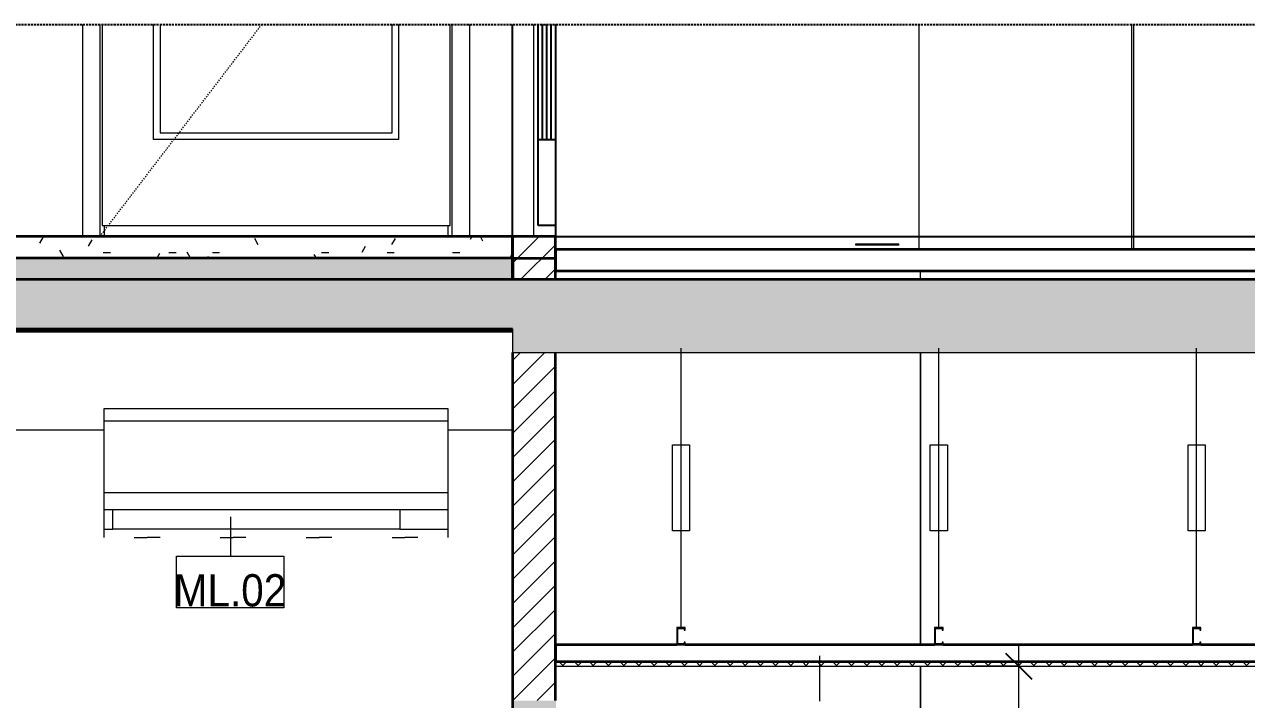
# Model space of a CAD drawing. Header units: millimetres. Extents: x 42054 to 236235, y 253 to 78637.
# Drawn here: x 100322 to 103166, y 4523 to 6093 of the extents above; entities that cross this region are included whole.
import ezdxf

# ---------------------------------------------------------------- set-up
doc = ezdxf.new("R2010")
doc.units = ezdxf.units.MM
for name, pattern in [('Centre', [31.75, 6.35, -4.7625, 15.875, -4.7625]), ('Dash', [6, 3, -3]), ('Hidden', [7.14375, 4.7625, -2.38125]), ('IMPORT-CENTER _2_', [40.64, 25.4, -5.08, 5.08, -5.08])]:
    doc.linetypes.add(name, pattern=pattern)
for name, color, linetype, lineweight in [('0-5', 130, 'Continuous', 5), ('A-ANNO-DIMS', 211, 'Continuous', 9), ('A-ANNO-DIMS-50', 211, 'Continuous', 9), ('A-CLNG-1', 250, 'Continuous', 35), ('A-CLNG-FNSH-1', 7, 'Continuous', 18), ('A-CLNG-IDEN', 151, 'Continuous', 9), ('A-CLNG-PATT-4', 9, 'Continuous', 18), ('A-DETL-GENF', 92, 'Continuous', 18), ('A-DETL-GENF-4', 92, 'Hidden', 25), ('A-DETL-GENF-5', 9, 'Continuous', 18), ('A-DETL-GENF-HDLN-1', 7, 'Dash', 18), ('A-DETL-MEDM', 33, 'Continuous', 35), ('A-DETL-THIN', 151, 'Continuous', 18), ('A-DOOR', 31, 'Continuous', 18), ('A-DOOR-1', 7, 'Continuous', 18), ('A-DOOR-3', 10, 'Continuous', 25), ('A-FLOR-FNSH-1', 250, 'Continuous', 35), ('A-FLOR-LEVL-2', 51, 'Centre', 9), ('A-FLOR-PATT-1', 253, 'Continuous', 18), ('A-FLOR-PATT-3', 67, 'Continuous', 18), ('A-GLAZ-CURT', 52, 'Continuous', 18), ('A-GLAZ-CURT-2', 7, 'Continuous', 18), ('A-WALL', 113, 'Continuous', 18), ('A-WALL-2', 250, 'Continuous', 35), ('A-WALL-3', 7, 'Continuous', 18), ('A-WALL-PATT-1', 9, 'Continuous', 18), ('G-IMPT', 8, 'Continuous', 18), ('G-IMPT-5', 8, 'IMPORT-CENTER _2_', 18), ('M-EQPM', 50, 'Continuous', 18), ('M-EQPM-1', 7, 'Continuous', 18), ('M-EQPM-3', 50, 'Continuous', 25), ('M-EQPM-IDEN', 50, 'Continuous', 9), ('S-BEAM-1', 7, 'Continuous', 18)]:
    doc.layers.add(name, color=color, linetype=linetype, lineweight=lineweight)
doc.styles.add('Arial_2', font='arial.ttf', dxfattribs={"width": 0.9, "height": 75})
doc.styles.add('UTM Avo', font='', dxfattribs={"width": 0.9, "height": 125})
doc.styles.get('UTM Avo').set_extended_font_data('UTM Avo')
doc.dimstyles.new('1_Dim_chi_tiet_2_5', dxfattribs={"dimscale": 304.8, "dimtxt": 124.912619, "dimasz": 0.19685, "dimexe": 0.164042, "dimexo": 0.0625, "dimgap": 0.016404, "dimtad": 1, "dimdec": 0, "dimrnd": 5, "dimzin": 0, "dimdsep": 46, "dimtxsty": 'UTM Avo', "dimblk1": 'OBLIQUE', "dimblk2": 'OBLIQUE', "dimsah": 1, "dimcen": 0.09, "dimdle": 0.164042, "dimazin": 0, "dimtfac": 1, "dimtdec": 4, "dimtix": 1, "dimtmove": 0, "dimatfit": 3, "dimfxl": 0.328084, "dimfxlon": 1, "dimtvp": 1, "dimtolj": 1, "dimtzin": 0, "dimarcsym": 2})
pattern_1 = [(50, (-63782, 15773.77), (364.368, -31.878), [38.1, -419.1]), (355, (-63782, 15773.77), (-70.486, 382.113), [30.48, -335.28]), (100.451, (-63751.62, 15771.12), (293.885, 350.233), [32.38, -356.18]), (46.184, (-63782, 15875.38), (542.158, -84.086), [57.15, -628.65]), (96.636, (-63736.8, 15868.37), (474.805, 494.855), [48.57, -534.27]), (351.184, (-63782, 15875.4), (474.81, 494.85), [45.72, -502.92]), (21, (-63731.2, 15849.98), (303.2285, -204.5305), [38.1, -419.1]), (326, (-63731.2, 15849.98), (123.604, 368.376), [30.48, -335.28]), (71.451, (-63705.92, 15832.93), (426.834, 163.843), [32.38, -356.18]), (37.5, (-63781.99, 15773.77), (6.1766, 169.1102), [3.353, -327.863, 3.353, -337.007, -336.55]), (37.5, (-63781.99, 15773.77), (6.1766, 169.1102), [-671.576, 3.353, -333.197]), (7.5, (-63781.99, 15773.77), (133.639, 200.3615), [3.353, -190.703, 3.353, -320.243, -128.27]), (7.5, (-63781.99, 15773.77), (133.639, 200.3615), [-517.652, 3.353, -124.917]), (327.5, (-63895.27, 15773.77), (271.1818, -11.4584), [3.353, -123.647, 3.353, -392.887, -525.78]), (327.5, (-63895.27, 15773.77), (271.1818, -11.4584), [-523.24, 3.353, -522.427]), (317.5, (-63946.07, 15773.77), (296.2585, 50.853), [3.353, -161.747, 3.353, -259.791, -373.38]), (317.5, (-63946.07, 15773.77), (296.2585, 50.853), [-428.244, 3.353, -370.027]), (45, (-63781.99, 15773.77), (-125.7236, 125.7236), []), (45, (-63781.99, 15964.27), (-125.7236, 125.7236), [])]
pattern_2 = [(45, (-63781.988, 15773.775), (-28.28427, 28.28427), [])]

# ---------------------------------------------------------------- blocks, each defined once
blk = doc.blocks.new('NCV_TKTC_KET CAU_rvt-5-TKCS_CĂN HỘ LOẠI 1A - MẶT CẮT 4')
at = {"layer": 'A-FLOR-PATT-1'}
h = blk.add_hatch(dxfattribs=at)
h.set_pattern_fill('FP_13', color=256, style=0, pattern_type=2)
h.set_pattern_definition(pattern_1)
h.paths.add_polyline_path([(-67837, 5380), (-66836.9, 5380), (-66836.9, 5385), (-69611.9, 5385), (-69611.9, 5380), (-68394.6, 5380)])
h.paths.add_polyline_path([(-66846.9, 5500), (-66835.3, 5500), (-66835.3, 5550), (-69761.9, 5550), (-69761.9, 5500), (-66937, 5500)])
h.paths.add_polyline_path([(-61511.9, 5500), (-61089.1, 5500), (-61089.1, 5550), (-61511.9, 5550), (-61511.9, 5506.2)])
h = blk.add_hatch(dxfattribs=at)
h.set_pattern_fill('FP_13', color=256, style=0, pattern_type=2)
h.set_pattern_definition(pattern_1)
h.paths.add_polyline_path([(-67837, 5380), (-66836.9, 5380), (-66836.9, 5385), (-69611.9, 5385), (-69611.9, 5380), (-68394.6, 5380)])
h.paths.add_polyline_path([(-66846.9, 5500), (-66835.3, 5500), (-66835.3, 5550), (-69761.9, 5550), (-69761.9, 5500), (-66937, 5500)])
h.paths.add_polyline_path([(-61511.9, 5500), (-61089.1, 5500), (-61089.1, 5550), (-61511.9, 5550), (-61511.9, 5506.2)])
at = {"layer": 'A-FLOR-FNSH-1'}
for p, q in [((-66835.3, 5550), (-69761.9, 5550)), ((-66835.3, 5500), (-66835.3, 5550)), ((-69611.9, 5380), (-66836.9, 5380))]:
    blk.add_line(p, q, dxfattribs=at)
at = {"layer": 'S-BEAM-1'}
for p, q in [((-68137, 5150), (-67787, 5150)), ((-66987, 5150), (-66836.9, 5150))]:
    blk.add_line(p, q, dxfattribs=at)
blk = doc.blocks.new('DOOR_CW_01 CANH MO-PANEL KINH - DIW_01-900x2200-CỬA GỖ VÂN LAMINATE-553393-TKCS_CĂN HỘ LOẠI 1A - MẶT CẮT 4')
at = {"layer": 'A-DETL-GENF-HDLN-1'}
blk.add_line((-67797, 5600), (-67420, 6093.5), dxfattribs=at)
at = {"layer": 'A-DOOR-1'}
for p, q in [((-67837, 5600), (-67837, 6093.5)), ((-67797, 6093.5), (-67797, 5600)), ((-67792, 6093.5), (-67792, 5626)), ((-67672, 5826), (-67672, 6093.5)), ((-67657, 6093.5), (-67657, 5841)), ((-67117, 5841), (-67117, 6093.5)), ((-67102, 6093.5), (-67102, 5826)), ((-66982, 5626), (-66982, 6093.5)), ((-66977, 5600), (-66977, 6093.5)), ((-66937, 6093.5), (-66937, 5600)), ((-67657, 5841), (-67117, 5841)), ((-67102, 5826), (-67672, 5826)), ((-67792, 5626), (-66982, 5626)), ((-67787, 5626), (-67787, 5600)), ((-66987, 5626), (-66987, 5600))]:
    blk.add_line(p, q, dxfattribs=at)
blk = doc.blocks.new('DOOR_CW_01 CANH MO-PANEL KINH - DIG_02-800x2200-CỬA NHÔM KÍNH-401063-TKCS_CĂN HỘ LOẠI 1A - MẶT CẮT 4')
at = {"layer": 'A-DOOR-1'}
for p, q in [((-66836.9, 5600), (-66836.9, 6093.5)), ((-66786.9, 5600), (-66786.9, 6093.5)), ((-66736.9, 5600), (-66736.9, 6093.5))]:
    blk.add_line(p, q, dxfattribs=at)
at = {"layer": 'A-DOOR-3'}
for p, q in [((-66836.9, 5600), (-66836.9, 6093.5)), ((-66836.9, 5600), (-66836.9, 6093.5)), ((-66776.9, 5626), (-66776.9, 6093.5)), ((-66766.9, 5826), (-66766.9, 6093.5)), ((-66756.9, 5826), (-66756.9, 6093.5)), ((-66746.9, 5826), (-66746.9, 6093.5)), ((-66736.9, 6093.5), (-66736.9, 5600)), ((-66736.9, 6093.5), (-66736.9, 5600)), ((-66776.9, 5826), (-66736.9, 5826)), ((-66736.9, 5626), (-66776.9, 5626))]:
    blk.add_line(p, q, dxfattribs=at)
blk = doc.blocks.new('THU NUOC - THU NUOC-455054-TKCS_CĂN HỘ LOẠI 1A - MẶT CẮT 4')
at = {"layer": 'M-EQPM-1'}
for p, q in [((-66037.4, 5583.2), (-65937.4, 5583.2)), ((-66037.4, 5580), (-66037.4, 5583.2)), ((-65937.4, 5580), (-66037.4, 5580)), ((-65937.4, 5580), (-65937.4, 5583.2))]:
    blk.add_line(p, q, dxfattribs=at)
blk = doc.blocks.new('System Panel - Glazed-674652-TKCS_CĂN HỘ LOẠI 1A - MẶT CẮT 4')
at = {"layer": 'A-GLAZ-CURT-2'}
for p, q in [((-65391.6, 6093.5), (-65391.6, 5570)), ((-64947.3, 5570), (-64947.3, 6093.5))]:
    blk.add_line(p, q, dxfattribs=at)
blk = doc.blocks.new('System Panel - Glazed-580250-TKCS_CĂN HỘ LOẠI 1A - MẶT CẮT 4')
at = {"layer": 'A-GLAZ-CURT-2'}
for p, q in [((-65890.9, 6093.5), (-65890.9, 5570)), ((-65395.1, 5570), (-65395.1, 6093.5))]:
    blk.add_line(p, q, dxfattribs=at)
blk = doc.blocks.new('NCV_TKTC_TANG 2_rvt-4-TKCS_CĂN HỘ LOẠI 1A - MẶT CẮT 4')
at = {"layer": 'A-FLOR-PATT-3'}
h = blk.add_hatch(dxfattribs=at)
h.set_pattern_fill('FP_15', color=256, style=0, pattern_type=2)
h.set_pattern_definition([(0, (-63781.99, 15773.775), (203.2, 50.8), [16.764, -135.636, 16.764, -135.636, -812.8]), (0, (-63781.99, 15773.775), (203.2, 50.8), [-304.8, 16.764, -288.036, 16.764, -135.636, -355.6]), (0, (-63781.99, 15773.775), (203.2, 50.8), [-762, 16.764, -84.836, 16.764, -237.236]), (120, (-63705.79, 15799.175), (-145.5941, 150.57636), [16.764, -135.636, 16.764, -948.436]), (120, (-63705.79, 15799.175), (-145.5941, 150.57636), [-169.164, -135.636, 16.764, -288.036, -508]), (120, (-63705.79, 15799.175), (-145.5941, 150.57636), [-609.6, 16.764, -135.636, 16.764, -338.836]), (120, (-63705.79, 15799.175), (-145.5941, 150.57636), [-778.764, -84.836, 16.764, -237.236]), (240, (-63680.39, 15900.775), (-57.6059, -201.37636), [16.764, -135.636, 16.764, -948.436]), (240, (-63680.39, 15900.775), (-57.6059, -201.37636), [-169.164, -135.636, 16.764, -288.036, -508]), (240, (-63680.39, 15900.775), (-57.6059, -201.37636), [-609.6, 16.764, -135.636, 16.764, -338.836]), (240, (-63680.39, 15900.775), (-57.6059, -201.37636), [-778.764, -84.836, 16.764, -237.236])])
h.paths.add_polyline_path([(-66937, 5550), (-66836.9, 5550), (-66836.9, 5600), (-69761.9, 5600), (-69761.9, 5550), (-67144.9, 5550)])
at = {"layer": 'A-WALL-PATT-1'}
h = blk.add_hatch(dxfattribs=at)
h.set_pattern_fill('FP_14', color=256, style=0, pattern_type=2)
h.set_pattern_definition(pattern_2)
h.paths.add_polyline_path([(-66832.4, 5500), (-66736.9, 5500), (-66736.9, 5600), (-66836.9, 5600), (-66836.9, 5550), (-66835.3, 5550), (-66835.3, 5500)])
at = {"layer": 'A-FLOR-FNSH-1'}
for p, q in [((-66836.9, 5600), (-69761.9, 5600)), ((-66737, 5600), (-66837, 5600)), ((-66837, 5600), (-66837, 5550)), ((-66836.9, 5500), (-66836.9, 5600)), ((-66737, 5550), (-66737, 5600)), ((-66837, 5550), (-66737, 5550)), ((-64936.9, 5570), (-66736.9, 5570)), ((-66736.9, 5570), (-66736.9, 5520)), ((-66736.9, 5520), (-64936.9, 5520))]:
    blk.add_line(p, q, dxfattribs=at)
at = {"layer": 'A-WALL-2'}
for p, q in [((-66736.9, 5600), (-66836.9, 5600)), ((-66836.9, 5600), (-66836.9, 5500)), ((-66736.9, 5500), (-66736.9, 5600))]:
    blk.add_line(p, q, dxfattribs=at)
at = {"layer": 'A-WALL-3'}
for p, q in [((-67837, 5700), (-67837, 6093.5)), ((-66937, 6093.5), (-66937, 5700)), ((-67837, 5600), (-67837, 5700)), ((-66937, 5700), (-66937, 5600))]:
    blk.add_line(p, q, dxfattribs=at)
at = {"layer": 'A-DOOR'}
for name in ['DOOR_CW_01 CANH MO-PANEL KINH - DIW_01-900x2200-CỬA GỖ VÂN LAMINATE-553393-TKCS_CĂN HỘ LOẠI 1A - MẶT CẮT 4', 'DOOR_CW_01 CANH MO-PANEL KINH - DIG_02-800x2200-CỬA NHÔM KÍNH-401063-TKCS_CĂN HỘ LOẠI 1A - MẶT CẮT 4']:
    blk.add_blockref(name, (0, 0), dxfattribs=at)
at = {"layer": 'A-GLAZ-CURT'}
for name in ['System Panel - Glazed-580250-TKCS_CĂN HỘ LOẠI 1A - MẶT CẮT 4', 'System Panel - Glazed-674652-TKCS_CĂN HỘ LOẠI 1A - MẶT CẮT 4']:
    blk.add_blockref(name, (0, 0), dxfattribs=at)
at = {"layer": 'M-EQPM'}
blk.add_blockref('THU NUOC - THU NUOC-455054-TKCS_CĂN HỘ LOẠI 1A - MẶT CẮT 4', (0, 0), dxfattribs=at)
blk = doc.blocks.new('Air_Conditioner_on_wall_20381 - Air_Conditioner_on_wall_20381-807496-TKCS_CĂN HỘ LOẠI 1A - MẶT CẮT 4')
at = {"layer": 'M-EQPM-1'}
for p, q in [((-67787, 5170), (-67787, 5200)), ((-67787, 5200), (-66987, 5200)), ((-66987, 5200), (-66987, 5170)), ((-67787, 5004.1), (-67787, 5170)), ((-66987, 5170), (-67787, 5170)), ((-66987, 5170), (-66987, 5004.1)), ((-67787, 4964.8), (-67787, 5004.1)), ((-67787, 5004.1), (-66987, 5004.1)), ((-66987, 5004.1), (-66987, 4964.8)), ((-67787, 4919.1), (-67787, 4964.8)), ((-67787, 4964.8), (-67767, 4964.8)), ((-67767, 4964.8), (-67099, 4964.8)), ((-67767, 4919.1), (-67767, 4964.8)), ((-67099, 4964.8), (-66987, 4964.8)), ((-67099, 4964.8), (-67099, 4919.1)), ((-66987, 4964.8), (-66987, 4919.1)), ((-67787, 4900), (-67787, 4919.1)), ((-67787, 4919.1), (-67767, 4919.1)), ((-67099, 4919.1), (-67767, 4919.1)), ((-67716.9, 4900), (-67687, 4900)), ((-67657, 4900), (-67687, 4900)), ((-67516.9, 4900), (-67487, 4900)), ((-67457, 4900), (-67487, 4900)), ((-67316.9, 4900), (-67287, 4900)), ((-67257, 4900), (-67287, 4900)), ((-67116.9, 4900), (-67087, 4900)), ((-67099, 4919.1), (-66987, 4919.1)), ((-67057, 4900), (-67087, 4900)), ((-66987, 4919.1), (-66987, 4900))]:
    blk.add_line(p, q, dxfattribs=at)
blk = doc.blocks.new('NCV_TKTC_TANG 1_rvt-4-TKCS_CĂN HỘ LOẠI 1A - MẶT CẮT 4')
at = {"layer": 'A-CLNG-PATT-4'}
h = blk.add_hatch(dxfattribs=at)
h.set_pattern_fill('FP_17', color=256, style=0, pattern_type=2)
h.set_pattern_definition([(45, (-63781.988, 15773.775), (-17.67767, 17.67767), []), (135, (-63781.988, 15773.775), (-17.67767, -17.67767), [])])
h.paths.add_polyline_path([(-64947.3, 4600), (-64936.9, 4600), (-64936.9, 4610), (-66736.9, 4610), (-66736.9, 4600), (-65391.6, 4600)])
at = {"layer": 'A-WALL-PATT-1'}
h = blk.add_hatch(dxfattribs=at)
h.set_pattern_fill('FP_14', color=256, style=0, pattern_type=2)
h.set_pattern_definition(pattern_2)
h.paths.add_polyline_path([(-66736.9, 2100), (-66737, 2170), (-66836.9, 2200), (-66836.9, 2150), (-66835.3, 2150), (-66835.3, 2100)])
h.paths.add_polyline_path([(-66835.3, 4400), (-66835.3, 4520), (-66736.9, 4520), (-66736.9, 5330), (-66836.9, 5330), (-66836.9, 4400)])
at = {"layer": 'A-CLNG-1'}
for p, q in [((-69611.9, 5380), (-66836.9, 5380)), ((-66454.5, 4650), (-66736.9, 4650)), ((-66736.9, 4650), (-66736.9, 4610)), ((-65854.5, 4650), (-66434.5, 4650)), ((-65254.5, 4650), (-65834.5, 4650)), ((-64936.9, 4650), (-65234.5, 4650)), ((-64936.9, 4610), (-66736.9, 4610))]:
    blk.add_line(p, q, dxfattribs=at)
at = {"layer": 'A-CLNG-FNSH-1'}
for p, q in [((-66736.9, 4610), (-66736.9, 4600)), ((-66736.9, 4600), (-64936.9, 4600))]:
    blk.add_line(p, q, dxfattribs=at)
at = {"layer": 'A-WALL-2'}
for p, q in [((-66836.9, 5330), (-66836.9, 4400)), ((-66736.9, 4520), (-66736.9, 5330))]:
    blk.add_line(p, q, dxfattribs=at)
at = {"layer": 'A-WALL-3'}
for p, q in [((-65886.9, 5330), (-65886.9, 4650)), ((-65886.9, 4600), (-65886.9, 4200))]:
    blk.add_line(p, q, dxfattribs=at)
at = {"layer": 'M-EQPM'}
blk.add_blockref('Air_Conditioner_on_wall_20381 - Air_Conditioner_on_wall_20381-807496-TKCS_CĂN HỘ LOẠI 1A - MẶT CẮT 4', (0, 0), dxfattribs=at)
blk = doc.blocks.new('TKTC_XREF_251221_MB TANG 2-7 - TKTC_XREF_260130_MB TANG 2-5_dwg_$cc-4746802-TKCS_CĂN HỘ LOẠI 1A - MẶT CẮT 4')
at = {"layer": 'G-IMPT-5'}
for p, q in [((-66357.5, 5600), (-66478.6, 5600)), ((-66417.6, 5600), (-66418.5, 5600))]:
    blk.add_line(p, q, dxfattribs=at)
at = {"layer": 'M-EQPM'}
for p, q in [((-66373, 5600), (-66463, 5600)), ((-66463, 5600), (-66418, 5600)), ((-66418.3, 5600), (-66418.3, 5600)), ((-66418, 5600), (-66373, 5600))]:
    blk.add_line(p, q, dxfattribs=at)
blk = doc.blocks.new('TKTC_XREF_251221_MB TANG 2-7 - TKTC_XREF_260130_MB TANG 2-5_dwg_CUM U_DN100-4746799-TKCS_CĂN HỘ LOẠI 1A - MẶT CẮT 4')
at = {"layer": 'G-IMPT'}
for p, q in [((-66474.3, 5600), (-66472, 5600)), ((-66473.2, 5600), (-66466.3, 5600)), ((-66472.9, 5600), (-66472.5, 5600)), ((-66363.5, 5600), (-66472.5, 5600)), ((-66472, 5600), (-66467.5, 5600)), ((-66472, 5600), (-66472, 5600)), ((-66471.8, 5600), (-66471, 5600)), ((-66471, 5600), (-66468.5, 5600)), ((-66471, 5600), (-66468.5, 5600)), ((-66471, 5600), (-66468.5, 5600)), ((-66468.5, 5600), (-66467.8, 5600)), ((-66467.5, 5600), (-66465.2, 5600)), ((-66467.4, 5600), (-66467.5, 5600)), ((-66369.9, 5600), (-66466.2, 5600)), ((-66373, 5600), (-66463, 5600)), ((-66371.7, 5600), (-66369.4, 5600)), ((-66370.5, 5600), (-66363.7, 5600)), ((-66369.4, 5600), (-66364.8, 5600)), ((-66369.4, 5600), (-66369.4, 5600)), ((-66369.2, 5600), (-66368.4, 5600)), ((-66368.4, 5600), (-66365.9, 5600)), ((-66368.4, 5600), (-66365.9, 5600)), ((-66368.4, 5600), (-66365.9, 5600)), ((-66365.9, 5600), (-66365.1, 5600)), ((-66364.8, 5600), (-66362.6, 5600)), ((-66364.8, 5600), (-66364.8, 5600)), ((-66363.9, 5600), (-66363.5, 5600))]:
    blk.add_line(p, q, dxfattribs=at)
at = {"layer": 'G-IMPT', "flags": 128}
for points in [[(-66474.3, 5600), (-66475.8, 5600), (-66475.8, 5600), (-66463.6, 5600), (-66463.6, 5600), (-66465.2, 5600)], [(-66465.2, 5600), (-66465.2, 5600), (-66474.3, 5600), (-66474.3, 5600)], [(-66471.8, 5600), (-66471.8, 5600), (-66467.8, 5600), (-66467.7, 5600)], [(-66466.5, 5600), (-66466.2, 5600), (-66463, 5600)], [(-66371.6, 5600), (-66373.1, 5600), (-66373.1, 5600), (-66361, 5600), (-66361, 5600), (-66362.5, 5600)], [(-66370.2, 5600), (-66369.9, 5600), (-66373, 5600)], [(-66362.6, 5600), (-66362.5, 5600), (-66371.6, 5600), (-66371.7, 5600)], [(-66369.1, 5600), (-66369.2, 5600), (-66365.1, 5600), (-66365.1, 5600)]]:
    blk.add_lwpolyline(points, dxfattribs=at)
blk = doc.blocks.new('TKTC_XREF_251221_MB TANG 2-7 - TKTC_XREF_260130_MB TANG 2-5_dwg_$cc-4746798-TKCS_CĂN HỘ LOẠI 1A - MẶT CẮT 4')
at = {"layer": 'G-IMPT-5'}
for p, q in [((-66581.7, 5600), (-66734.8, 5600)), ((-66658.2, 5600), (-66658.3, 5600))]:
    blk.add_line(p, q, dxfattribs=at)
at = {"layer": 'M-EQPM'}
for p, q in [((-66601.4, 5600), (-66715.1, 5600)), ((-66715.1, 5600), (-66658.2, 5600)), ((-66658.3, 5600), (-66658.3, 5600)), ((-66658.2, 5600), (-66601.4, 5600))]:
    blk.add_line(p, q, dxfattribs=at)
blk = doc.blocks.new('TKTC_XREF_251221_MB TANG 2-7 - TKTC_XREF_260130_MB TANG 2-5_dwg_CUM U_DN100-V76-TKCS_CĂN HỘ LOẠI 1A - MẶT CẮT 4')
at = {"layer": 'G-IMPT'}
for p, q in [((-66726.9, 5600), (-66729.8, 5600)), ((-66719.7, 5600), (-66728.3, 5600)), ((-66728, 5600), (-66590.3, 5600)), ((-66728, 5600), (-66728, 5600)), ((-66721.2, 5600), (-66726.9, 5600)), ((-66726.9, 5600), (-66726.9, 5600)), ((-66725.6, 5600), (-66726.6, 5600)), ((-66722.4, 5600), (-66725.6, 5600)), ((-66722.4, 5600), (-66725.6, 5600)), ((-66722.4, 5600), (-66725.6, 5600)), ((-66721.5, 5600), (-66722.4, 5600)), ((-66718.3, 5600), (-66721.2, 5600)), ((-66721.2, 5600), (-66721.2, 5600)), ((-66720, 5600), (-66598.3, 5600)), ((-66716, 5600), (-66602.3, 5600)), ((-66597.2, 5600), (-66600.1, 5600)), ((-66590.1, 5600), (-66598.7, 5600)), ((-66591.5, 5600), (-66597.2, 5600)), ((-66597.2, 5600), (-66597.2, 5600)), ((-66596, 5600), (-66596.9, 5600)), ((-66592.8, 5600), (-66596, 5600)), ((-66592.8, 5600), (-66596, 5600)), ((-66592.8, 5600), (-66596, 5600)), ((-66591.8, 5600), (-66592.8, 5600)), ((-66588.6, 5600), (-66591.5, 5600)), ((-66591.5, 5600), (-66591.5, 5600)), ((-66590.4, 5600), (-66590.3, 5600))]:
    blk.add_line(p, q, dxfattribs=at)
at = {"layer": 'G-IMPT', "flags": 128}
for points in [[(-66718.3, 5600), (-66716.4, 5600), (-66716.4, 5600), (-66731.7, 5600), (-66731.7, 5600), (-66729.8, 5600)], [(-66729.8, 5600), (-66729.8, 5600), (-66718.3, 5600), (-66718.3, 5600)], [(-66721.5, 5600), (-66721.5, 5600), (-66726.6, 5600), (-66726.6, 5600)], [(-66720, 5600), (-66720, 5600), (-66716, 5600)], [(-66598.3, 5600), (-66598.3, 5600), (-66602.3, 5600)], [(-66588.6, 5600), (-66586.7, 5600), (-66586.7, 5600), (-66602, 5600), (-66602, 5600), (-66600.1, 5600)], [(-66600.1, 5600), (-66600.1, 5600), (-66588.6, 5600), (-66588.6, 5600)], [(-66591.8, 5600), (-66591.8, 5600), (-66596.9, 5600), (-66596.9, 5600)]]:
    blk.add_lwpolyline(points, dxfattribs=at)
blk = doc.blocks.new('TKTC_XREF_251221_MB TANG 2-7 - TKTC_XREF_260130_MB TANG 2-5_dwg_$cc-4746795-TKCS_CĂN HỘ LOẠI 1A - MẶT CẮT 4')
at = {"layer": 'G-IMPT-5'}
for p, q in [((-66261.3, 5600), (-66108.3, 5600)), ((-66184.7, 5600), (-66184.9, 5600))]:
    blk.add_line(p, q, dxfattribs=at)
at = {"layer": 'M-EQPM'}
for p, q in [((-66184.8, 5600), (-66241.7, 5600)), ((-66241.7, 5600), (-66127.9, 5600)), ((-66184.8, 5600), (-66184.8, 5600)), ((-66127.9, 5600), (-66184.8, 5600))]:
    blk.add_line(p, q, dxfattribs=at)
blk = doc.blocks.new('TKTC_XREF_251221_MB TANG 2-7 - TKTC_XREF_260130_MB TANG 2-5_dwg_$cc-4746801-TKCS_CĂN HỘ LOẠI 1A - MẶT CẮT 4')
at = {"layer": 'G-IMPT-5'}
for p, q in [((-65986.3, 5600), (-66107.4, 5600)), ((-66046.4, 5600), (-66047.3, 5600))]:
    blk.add_line(p, q, dxfattribs=at)
at = {"layer": 'M-EQPM'}
for p, q in [((-66001.9, 5600), (-66091.9, 5600)), ((-66091.9, 5600), (-66046.9, 5600)), ((-66047.2, 5600), (-66047.2, 5600)), ((-66046.9, 5600), (-66001.9, 5600))]:
    blk.add_line(p, q, dxfattribs=at)
blk = doc.blocks.new('TKTC_XREF_251221_MB TANG 2-7 - TKTC_XREF_251221_MB TANG 2-7-2039446-TKCS_CĂN HỘ LOẠI 1A - MẶT CẮT 4')
at = {"layer": 'M-EQPM'}
for p, q in [((-66735.5, 5600), (-66735.2, 5600)), ((-65985.4, 5600), (-66735.5, 5600)), ((-66735.2, 5600), (-65985.1, 5600)), ((-65985.1, 5600), (-65985.4, 5600))]:
    blk.add_line(p, q, dxfattribs=at)
at = {"layer": 'M-EQPM-3'}
blk.add_line((-69761.9, 5600), (-61911.9, 5600), dxfattribs=at)
for name, p in [('TKTC_XREF_251221_MB TANG 2-7 - TKTC_XREF_260130_MB TANG 2-5_dwg_$cc-4746798-TKCS_CĂN HỘ LOẠI 1A - MẶT CẮT 4', (0, 0)), ('TKTC_XREF_251221_MB TANG 2-7 - TKTC_XREF_260130_MB TANG 2-5_dwg_CUM U_DN100-V76-TKCS_CĂN HỘ LOẠI 1A - MẶT CẮT 4', (0, 0)), ('TKTC_XREF_251221_MB TANG 2-7 - TKTC_XREF_260130_MB TANG 2-5_dwg_$cc-4746802-TKCS_CĂN HỘ LOẠI 1A - MẶT CẮT 4', (0, 0)), ('TKTC_XREF_251221_MB TANG 2-7 - TKTC_XREF_260130_MB TANG 2-5_dwg_CUM U_DN100-4746799-TKCS_CĂN HỘ LOẠI 1A - MẶT CẮT 4', (0, 0)), ('TKTC_XREF_251221_MB TANG 2-7 - TKTC_XREF_260130_MB TANG 2-5_dwg_$cc-4746795-TKCS_CĂN HỘ LOẠI 1A - MẶT CẮT 4', (0, 0)), ('TKTC_XREF_251221_MB TANG 2-7 - TKTC_XREF_260130_MB TANG 2-5_dwg_CUM U_DN100-V76-TKCS_CĂN HỘ LOẠI 1A - MẶT CẮT 4', (474.3, 0)), ('TKTC_XREF_251221_MB TANG 2-7 - TKTC_XREF_260130_MB TANG 2-5_dwg_$cc-4746801-TKCS_CĂN HỘ LOẠI 1A - MẶT CẮT 4', (0, 0)), ('TKTC_XREF_251221_MB TANG 2-7 - TKTC_XREF_260130_MB TANG 2-5_dwg_CUM U_DN100-4746799-TKCS_CĂN HỘ LOẠI 1A - MẶT CẮT 4', (371.1, 0))]:
    blk.add_blockref(name, p)
blk = doc.blocks.new('BORDER VIEW - BORDER VIEW-2570486-TKCS_CĂN HỘ LOẠI 1A - MẶT CẮT 4')
at = {"layer": 'A-DETL-GENF-4'}
blk.add_line((-70465.3, 6093.5), (-61239.1, 6093.5), dxfattribs=at)
blk = doc.blocks.new('Repeating Detail - THANH TREO TRẦN 650-4103126-TKCS_CĂN HỘ LOẠI 1A - MẶT CẮT 4')
at = {"layer": 'A-DETL-GENF'}
for points in [[(-66434.5, 4650), (-66434.5, 4656), (-66437, 4656), (-66437, 4652.5), (-66452, 4652.5), (-66452, 4687.5), (-66437, 4687.5), (-66437, 4684), (-66434.5, 4684), (-66434.5, 4690), (-66454.5, 4690), (-66454.5, 4650), (-66437, 4650)], [(-65837, 4650), (-65834.5, 4650), (-65834.5, 4656), (-65837, 4656), (-65837, 4652.5), (-65852, 4652.5), (-65852, 4687.5), (-65837, 4687.5), (-65837, 4684), (-65834.5, 4684), (-65834.5, 4690), (-65854.5, 4690), (-65854.5, 4650), (-65852, 4650)], [(-65234.5, 4650), (-65234.5, 4656), (-65237, 4656), (-65237, 4652.5), (-65252, 4652.5), (-65252, 4687.5), (-65237, 4687.5), (-65237, 4684), (-65234.5, 4684), (-65234.5, 4690), (-65254.5, 4690), (-65254.5, 4650), (-65237, 4650)]]:
    blk.add_hatch(color=256, dxfattribs=at).paths.add_polyline_path(points)
for p, q in [((-66444.5, 4690), (-66444.5, 5340)), ((-65844.5, 4690), (-65844.5, 5340)), ((-65244.5, 4690), (-65244.5, 5340)), ((-66464.5, 5115), (-66424.5, 5115)), ((-66464.5, 4915), (-66464.5, 5115)), ((-66424.5, 5115), (-66424.5, 4915)), ((-65864.5, 5115), (-65824.5, 5115)), ((-65864.5, 4915), (-65864.5, 5115)), ((-65824.5, 5115), (-65824.5, 4915)), ((-65264.5, 5115), (-65224.5, 5115)), ((-65264.5, 4915), (-65264.5, 5115)), ((-65224.5, 5115), (-65224.5, 4915)), ((-66424.5, 4915), (-66464.5, 4915)), ((-65824.5, 4915), (-65864.5, 4915)), ((-65224.5, 4915), (-65264.5, 4915)), ((-66434.5, 4690), (-66454.5, 4690)), ((-66454.5, 4690), (-66454.5, 4650)), ((-66434.5, 4690), (-66454.5, 4690)), ((-66454.5, 4690), (-66454.5, 4650)), ((-66452, 4687.5), (-66437, 4687.5)), ((-66452, 4652.5), (-66452, 4687.5)), ((-66452, 4652.5), (-66452, 4687.5)), ((-66452, 4687.5), (-66437, 4687.5)), ((-66437, 4687.5), (-66437, 4684)), ((-66437, 4687.5), (-66437, 4684)), ((-66437, 4684), (-66434.5, 4684)), ((-66437, 4684), (-66434.5, 4684)), ((-66434.5, 4684), (-66434.5, 4690)), ((-66434.5, 4684), (-66434.5, 4690)), ((-65834.5, 4690), (-65854.5, 4690)), ((-65854.5, 4690), (-65854.5, 4650)), ((-65834.5, 4690), (-65854.5, 4690)), ((-65854.5, 4690), (-65854.5, 4650)), ((-65852, 4687.5), (-65837, 4687.5)), ((-65852, 4652.5), (-65852, 4687.5)), ((-65852, 4652.5), (-65852, 4687.5)), ((-65852, 4687.5), (-65837, 4687.5)), ((-65837, 4687.5), (-65837, 4684)), ((-65837, 4687.5), (-65837, 4684)), ((-65837, 4684), (-65834.5, 4684)), ((-65837, 4684), (-65834.5, 4684)), ((-65834.5, 4684), (-65834.5, 4690)), ((-65834.5, 4684), (-65834.5, 4690)), ((-65234.5, 4690), (-65254.5, 4690)), ((-65254.5, 4690), (-65254.5, 4650)), ((-65234.5, 4690), (-65254.5, 4690)), ((-65254.5, 4690), (-65254.5, 4650)), ((-65252, 4687.5), (-65237, 4687.5)), ((-65252, 4652.5), (-65252, 4687.5)), ((-65252, 4652.5), (-65252, 4687.5)), ((-65252, 4687.5), (-65237, 4687.5)), ((-65237, 4687.5), (-65237, 4684)), ((-65237, 4687.5), (-65237, 4684)), ((-65237, 4684), (-65234.5, 4684)), ((-65237, 4684), (-65234.5, 4684)), ((-65234.5, 4684), (-65234.5, 4690)), ((-65234.5, 4684), (-65234.5, 4690)), ((-66454.5, 4650), (-66434.5, 4650)), ((-66454.5, 4650), (-66434.5, 4650)), ((-66437, 4652.5), (-66452, 4652.5)), ((-66437, 4652.5), (-66452, 4652.5)), ((-66434.5, 4656), (-66437, 4656)), ((-66437, 4656), (-66437, 4652.5)), ((-66434.5, 4656), (-66437, 4656)), ((-66437, 4656), (-66437, 4652.5)), ((-66434.5, 4650), (-66434.5, 4656)), ((-66434.5, 4650), (-66434.5, 4656)), ((-65854.5, 4650), (-65834.5, 4650)), ((-65854.5, 4650), (-65834.5, 4650)), ((-65837, 4652.5), (-65852, 4652.5)), ((-65837, 4652.5), (-65852, 4652.5)), ((-65834.5, 4656), (-65837, 4656)), ((-65837, 4656), (-65837, 4652.5)), ((-65834.5, 4656), (-65837, 4656)), ((-65837, 4656), (-65837, 4652.5)), ((-65834.5, 4650), (-65834.5, 4656)), ((-65834.5, 4650), (-65834.5, 4656)), ((-65254.5, 4650), (-65234.5, 4650)), ((-65254.5, 4650), (-65234.5, 4650)), ((-65237, 4652.5), (-65252, 4652.5)), ((-65237, 4652.5), (-65252, 4652.5)), ((-65234.5, 4656), (-65237, 4656)), ((-65237, 4656), (-65237, 4652.5)), ((-65234.5, 4656), (-65237, 4656)), ((-65237, 4656), (-65237, 4652.5)), ((-65234.5, 4650), (-65234.5, 4656)), ((-65234.5, 4650), (-65234.5, 4656))]:
    blk.add_line(p, q, dxfattribs=at)
blk = doc.blocks.new('DIMBLOCK92-TKCS_CĂN HỘ LOẠI 1A - MẶT CẮT 4')
at = {"layer": 'A-ANNO-DIMS-50'}
for p, q in [((102636, 2200), (102636, 4650)), ((102536, 4600), (102686, 4600)), ((102636, 4600), (102536, 4600)), ((102536, 2200), (102686, 2200)), ((102636, 2200), (102536, 2200))]:
    blk.add_line(p, q, dxfattribs=at)
at = {"layer": 'A-ANNO-DIMS-50', "lineweight": 25}
for p, q in [((102636, 4600), (102606, 4630)), ((102636, 4600), (102666, 4570)), ((102636, 2200), (102606, 2230)), ((102636, 2200), (102666, 2170))]:
    blk.add_line(p, q, dxfattribs=at)
at = {"layer": 'A-ANNO-DIMS-50', "color": 0, "insert": (102473.6, 3228.8), "char_height": 125, "width": 410.824, "attachment_point": 1, "rotation": 90, "line_spacing_factor": 1.110334, "style": 'UTM Avo'}
blk.add_mtext('2400', dxfattribs=at)
blk = doc.blocks.new('_Oblique')
at = {"color": 0, "linetype": 'ByBlock', "lineweight": -2}
blk.add_line((-0.5, -0.5), (0.5, 0.5), dxfattribs=at)
blk = doc.blocks.new('M_ME Tag - Boxed-4073756-TKCS_CĂN HỘ LOẠI 1A - MẶT CẮT 4')
at = {"layer": 'M-EQPM-IDEN'}
for p, q in [((-67618.5, 4736.1), (-67618.5, 4856.1)), ((-67618.5, 4856.1), (-67368.5, 4856.1)), ((-67368.5, 4856.1), (-67368.5, 4736.1)), ((-67368.5, 4736.1), (-67618.5, 4736.1))]:
    blk.add_line(p, q, dxfattribs=at)

msp = doc.modelspace()

# ---------------------------------------------------------------- hatches: boundary and pattern name
at = {"layer": 'A-DETL-GENF-5'}
h = msp.add_hatch(dxfattribs=at)
h.set_pattern_fill('FP_13', color=256, style=0, pattern_type=2)
h.set_pattern_definition([(50, (104512.27, 15773.77), (364.368, -31.878), [38.1, -419.1]), (355, (104512.27, 15773.77), (-70.486, 382.113), [30.48, -335.28]), (100.451, (104542.64, 15771.12), (293.885, 350.233), [32.38, -356.18]), (46.184, (104512.27, 15875.38), (542.158, -84.086), [57.15, -628.65]), (96.636, (104557.45, 15868.37), (474.805, 494.855), [48.57, -534.27]), (351.184, (104512.3, 15875.4), (474.81, 494.85), [45.72, -502.92]), (21, (104563.07, 15849.98), (303.2285, -204.5305), [38.1, -419.1]), (326, (104563.07, 15849.98), (123.604, 368.376), [30.48, -335.28]), (71.451, (104588.34, 15832.93), (426.834, 163.843), [32.38, -356.18]), (37.5, (104512.27, 15773.77), (6.1766, 169.1102), [3.353, -327.863, 3.353, -337.007, -336.55]), (37.5, (104512.27, 15773.77), (6.1766, 169.1102), [-671.576, 3.353, -333.197]), (7.5, (104512.27, 15773.77), (133.6389, 200.3615), [3.353, -190.703, 3.353, -320.243, -128.27]), (7.5, (104512.27, 15773.77), (133.6389, 200.3615), [-517.652, 3.353, -124.917]), (327.5, (104398.99, 15773.77), (271.1818, -11.4584), [3.353, -123.647, 3.353, -392.887, -525.78]), (327.5, (104398.99, 15773.77), (271.1818, -11.4584), [-523.24, 3.353, -522.427]), (317.5, (104348.2, 15773.77), (296.2585, 50.853), [3.353, -161.747, 3.353, -259.791, -373.38]), (317.5, (104348.2, 15773.77), (296.2585, 50.853), [-428.244, 3.353, -370.027]), (45, (104512.27, 15773.77), (-125.7236, 125.7236), []), (45, (104512.27, 15964.27), (-125.7236, 125.7236), [])])
h.paths.add_polyline_path([(101459, 4400), (101559, 4400), (101559, 4520), (101459, 4520), (101459, 4448.6)])
h.paths.add_polyline_path([(98649.9, 4950), (98682.3, 4950), (98682.3, 5385), (101457.3, 5385), (101457.3, 5330), (103262, 5330), (103262, 5150), (103462, 5150.2), (103462, 5380), (106332.4, 5380), (106332.3, 5550), (103457.3, 5550), (103457.3, 5500), (98532.3, 5500), (98532.4, 4950), (98594.5, 4950)])
h.paths.add_polyline_path([(98025.1, 5360), (98182.3, 5360), (98182.3, 5530), (97679, 5530), (97679, 5360)])
h.paths.add_polyline_path([(106782.3, 5380), (107205.1, 5380), (107205.1, 5500), (106782.3, 5500), (106782.3, 5458.9)])

# ---------------------------------------------------------------- linework, layer by layer
at = {"layer": 'A-CLNG-IDEN'}
msp.add_line((102172, 4624.3), (102172, 4519), dxfattribs=at)
at = {"layer": 'A-DETL-MEDM'}
for p, q in [((103457.3, 5500), (98532.3, 5500)), ((98682.3, 5385), (101457.3, 5385))]:
    msp.add_line(p, q, dxfattribs=at)
at = {"layer": 'A-DETL-THIN'}
for p, q in [((101457.3, 5385), (101457.3, 5330)), ((101457.3, 5330), (103262, 5330))]:
    msp.add_line(p, q, dxfattribs=at)
at = {"layer": 'A-FLOR-LEVL-2'}
msp.add_line((97162.8, 5600), (107767.2, 5600), dxfattribs=at)
at = {"layer": 'A-WALL'}
for p, q in [((102403.4, 5600), (101557.3, 5600)), ((102407.3, 5500), (102407.3, 5520)), ((102407.3, 4650), (102407.3, 5330)), ((102407.3, 4200), (102407.3, 4600))]:
    msp.add_line(p, q, dxfattribs=at)
at = {"layer": 'M-EQPM-IDEN'}
msp.add_line((100801.7, 4947.5), (100801.7, 4856.1), dxfattribs=at)

# ---------------------------------------------------------------- block references
at = {"layer": '0-5'}
for name in ['NCV_TKTC_KET CAU_rvt-5-TKCS_CĂN HỘ LOẠI 1A - MẶT CẮT 4', 'NCV_TKTC_TANG 2_rvt-4-TKCS_CĂN HỘ LOẠI 1A - MẶT CẮT 4', 'NCV_TKTC_TANG 1_rvt-4-TKCS_CĂN HỘ LOẠI 1A - MẶT CẮT 4']:
    msp.add_blockref(name, (168294.3, 0), dxfattribs=at)
at = {"layer": 'A-DETL-GENF'}
for name in ['BORDER VIEW - BORDER VIEW-2570486-TKCS_CĂN HỘ LOẠI 1A - MẶT CẮT 4', 'Repeating Detail - THANH TREO TRẦN 650-4103126-TKCS_CĂN HỘ LOẠI 1A - MẶT CẮT 4']:
    msp.add_blockref(name, (168294.3, 0), dxfattribs=at)
at = {"layer": 'M-EQPM'}
msp.add_blockref('TKTC_XREF_251221_MB TANG 2-7 - TKTC_XREF_251221_MB TANG 2-7-2039446-TKCS_CĂN HỘ LOẠI 1A - MẶT CẮT 4', (168294.3, 0), dxfattribs=at)
at = {"layer": 'M-EQPM-IDEN'}
msp.add_blockref('M_ME Tag - Boxed-4073756-TKCS_CĂN HỘ LOẠI 1A - MẶT CẮT 4', (168294.3, 0), dxfattribs=at)

# ---------------------------------------------------------------- texts
at = {"layer": 'M-EQPM-IDEN', "insert": (100800.1, 4776.2), "char_height": 75, "width": 270.9, "attachment_point": 5, "line_spacing_factor": 0.936439, "style": 'Arial_2'}
msp.add_mtext('\\pt22.5,45,67.5,90,112.5,135,157.5,180,202.5,225,247.5,270,292.5,315,337.5,360,382.5,405,427.5,450,472.5,495,517.5,540,562.5,585,607.5,630,652.5,675,697.5,720;ML.02', dxfattribs=at)

# ---------------------------------------------------------------- dimensions: what is measured, and where the dimension line sits
at = {"layer": 'A-ANNO-DIMS'}
dim = msp.add_linear_dim(base=(102636, 4600), p1=(102536, 2200), p2=(102536, 4600), angle=90, dimstyle='1_Dim_chi_tiet_2_5', override={"dimpost": '<>', "dimfxl": 2400}, dxfattribs=at)
dim.commit()
dim.dimension.update_dxf_attribs({"geometry": 'DIMBLOCK92-TKCS_CĂN HỘ LOẠI 1A - MẶT CẮT 4', "text_midpoint": (102566.3, 3400)})

doc.saveas('drawing.dxf')
